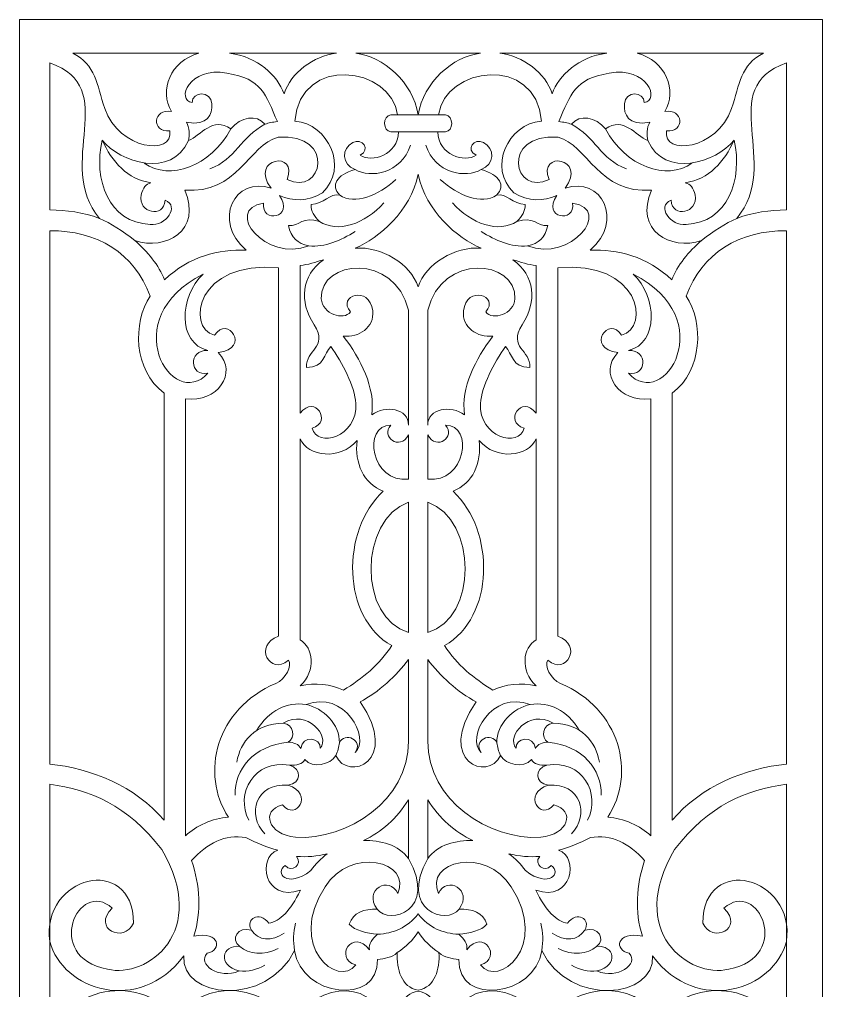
# Model space of a CAD drawing. Header units: centimetres. Extents: x -27.5 to -15.7, y -4.3 to 9.5.
# Drawn here: x -27.5 to -21.83, y 2.64 to 9.5 of the extents above; entities that cross this region are included whole.
import ezdxf

# ---------------------------------------------------------------- set-up
doc = ezdxf.new("R2010")
doc.units = ezdxf.units.CM
doc.header["$MEASUREMENT"] = 0
doc.layers.add('layer 1', color=7, linetype='Continuous')

msp = doc.modelspace()

# ---------------------------------------------------------------- linework, layer by layer
at = {"layer": 'layer 1', "color": 250, "lineweight": 9}
msp.add_open_spline([(-21.82896, 9.5), (-21.82896, 9.5), (-21.82896, -4.26058), (-21.82896, -4.26058), (-21.82896, -4.26058), (-21.82896, -4.26058), (-27.5, -4.26058), (-27.5, -4.26058), (-27.5, -4.26058), (-27.5, -4.26058), (-27.5, 9.5), (-27.5, 9.5), (-27.5, 9.5), (-27.5, 9.5), (-21.82896, 9.5), (-21.82896, 9.5)], degree=3, knots=[0, 0, 0, 0, 0.2, 0.2, 0.2, 0.2, 0.4, 0.4, 0.4, 0.4, 0.6, 0.6, 0.6, 0.6, 1, 1, 1, 1], dxfattribs=at)
at = {"layer": 'layer 1', "color": 7, "lineweight": 9}
for points, knots in [([(-26.89799, 8.8717), (-26.95489, 9.04242), (-26.96049, 9.18005), (-27.12259, 9.26065), (-27.12259, 9.26065), (-26.82742, 9.26065), (-26.52742, 9.26065), (-26.23227, 9.26065), (-26.23227, 9.26065), (-26.43418, 9.20987), (-26.51689, 8.99579), (-26.42581, 8.85062), (-26.42581, 8.85062), (-26.55851, 8.87377), (-26.57164, 8.7009), (-26.43791, 8.71271), (-26.43791, 8.71271), (-26.41089, 8.53705), (-26.79426, 8.57588), (-26.89799, 8.8717)], [0, 0, 0, 0, 0.1666667, 0.1666667, 0.1666667, 0.1666667, 0.3333333, 0.3333333, 0.3333333, 0.3333333, 0.5, 0.5, 0.5, 0.5, 0.6666667, 0.6666667, 0.6666667, 0.6666667, 1, 1, 1, 1]), ([(-26.0164, 9.26065), (-25.81858, 9.23944), (-25.67738, 9.1027), (-25.63167, 8.97567), (-25.63167, 8.97567), (-25.5816, 9.12436), (-25.42566, 9.24159), (-25.26191, 9.26065), (-25.26191, 9.26065), (-25.49729, 9.26065), (-25.781, 9.26065), (-26.0164, 9.26065)], [0, 0, 0, 0, 0.25, 0.25, 0.25, 0.25, 0.5, 0.5, 0.5, 0.5, 1, 1, 1, 1]), ([(-25.12498, 9.26065), (-24.93217, 9.24306), (-24.72043, 9.05259), (-24.68465, 8.82757), (-24.68465, 8.82757), (-24.64888, 9.05259), (-24.43714, 9.24306), (-24.24431, 9.26065), (-24.24431, 9.26065), (-24.53788, 9.26065), (-24.83142, 9.26065), (-25.12498, 9.26065)], [0, 0, 0, 0, 0.25, 0.25, 0.25, 0.25, 0.5, 0.5, 0.5, 0.5, 1, 1, 1, 1]), ([(-23.35292, 9.26065), (-23.55074, 9.23944), (-23.69192, 9.1027), (-23.73763, 8.97567), (-23.73763, 8.97567), (-23.7877, 9.12436), (-23.94366, 9.24159), (-24.10741, 9.26065), (-24.10741, 9.26065), (-23.87202, 9.26065), (-23.58831, 9.26065), (-23.35292, 9.26065)], [0, 0, 0, 0, 0.25, 0.25, 0.25, 0.25, 0.5, 0.5, 0.5, 0.5, 1, 1, 1, 1]), ([(-22.47133, 8.8717), (-22.41442, 9.04242), (-22.40883, 9.18005), (-22.24673, 9.26065), (-22.24673, 9.26065), (-22.5419, 9.26065), (-22.84188, 9.26065), (-23.13705, 9.26065), (-23.13705, 9.26065), (-22.93514, 9.20987), (-22.85243, 8.99579), (-22.9435, 8.85062), (-22.9435, 8.85062), (-22.8108, 8.87377), (-22.79767, 8.7009), (-22.93141, 8.71271), (-22.93141, 8.71271), (-22.95843, 8.53705), (-22.57506, 8.57588), (-22.47133, 8.8717)], [0, 0, 0, 0, 0.1666667, 0.1666667, 0.1666667, 0.1666667, 0.3333333, 0.3333333, 0.3333333, 0.3333333, 0.5, 0.5, 0.5, 0.5, 0.6666667, 0.6666667, 0.6666667, 0.6666667, 1, 1, 1, 1]), ([(-26.93385, 8.09458), (-27.05092, 8.1404), (-27.16798, 8.15219), (-27.28505, 8.15657), (-27.28505, 8.15657), (-27.28505, 8.50794), (-27.28505, 8.84154), (-27.28505, 9.1929), (-27.28505, 9.1929), (-26.77736, 9.01914), (-27.25807, 8.4814), (-26.93385, 8.09458)], [0, 0, 0, 0, 0.25, 0.25, 0.25, 0.25, 0.5, 0.5, 0.5, 0.5, 1, 1, 1, 1]), ([(-25.77548, 8.20365), (-26.06477, 8.15497), (-25.75896, 7.78375), (-25.45658, 7.9007), (-25.45658, 7.9007), (-25.53631, 7.91841), (-25.58148, 7.95827), (-25.60009, 8.0442), (-25.60009, 8.0442), (-25.52212, 8.04155), (-25.49733, 8.11329), (-25.38216, 8.07343), (-25.38216, 8.07343), (-25.42026, 8.11507), (-25.43974, 8.14342), (-25.44063, 8.19302), (-25.44063, 8.19302), (-25.34938, 8.19657), (-25.31129, 8.27452), (-25.23866, 8.25946), (-25.23866, 8.25946), (-25.30421, 8.32767), (-25.26258, 8.4012), (-25.12971, 8.44017), (-25.12971, 8.44017), (-25.22625, 8.47384), (-25.22625, 8.59077), (-25.14565, 8.63152), (-25.14565, 8.63152), (-25.08363, 8.66652), (-25.01365, 8.5797), (-25.09516, 8.54116), (-25.09516, 8.54116), (-25.01211, 8.48779), (-24.82741, 8.53961), (-24.82408, 8.70592), (-24.82408, 8.70592), (-24.8418, 8.70592), (-24.85951, 8.70592), (-24.87723, 8.70592), (-24.87723, 8.70592), (-24.93438, 8.71256), (-24.93793, 8.8171), (-24.87723, 8.82552), (-24.87723, 8.82552), (-24.86128, 8.82552), (-24.84534, 8.82552), (-24.8294, 8.82552), (-24.8294, 8.82552), (-24.8737, 9.16916), (-25.51647, 9.25298), (-25.5549, 8.78283), (-25.5549, 8.78283), (-25.31882, 8.76046), (-25.17267, 8.45457), (-25.36091, 8.27541), (-25.36091, 8.27541), (-25.46499, 8.21339), (-25.56686, 8.21515), (-25.66386, 8.2568), (-25.66386, 8.2568), (-25.5527, 8.09423), (-25.79808, 8.05879), (-25.77548, 8.20365)], [0, 0, 0, 0, 0.0588235, 0.0588235, 0.0588235, 0.0588235, 0.1176471, 0.1176471, 0.1176471, 0.1176471, 0.1764706, 0.1764706, 0.1764706, 0.1764706, 0.2352941, 0.2352941, 0.2352941, 0.2352941, 0.2941176, 0.2941176, 0.2941176, 0.2941176, 0.3529412, 0.3529412, 0.3529412, 0.3529412, 0.4117647, 0.4117647, 0.4117647, 0.4117647, 0.4705882, 0.4705882, 0.4705882, 0.4705882, 0.5294118, 0.5294118, 0.5294118, 0.5294118, 0.5882353, 0.5882353, 0.5882353, 0.5882353, 0.6470588, 0.6470588, 0.6470588, 0.6470588, 0.7058824, 0.7058824, 0.7058824, 0.7058824, 0.7647059, 0.7647059, 0.7647059, 0.7647059, 0.8235294, 0.8235294, 0.8235294, 0.8235294, 0.8823529, 0.8823529, 0.8823529, 0.8823529, 1, 1, 1, 1]), ([(-23.59383, 8.20365), (-23.30455, 8.15497), (-23.61035, 7.78375), (-23.91274, 7.9007), (-23.91274, 7.9007), (-23.83301, 7.91841), (-23.78784, 7.95827), (-23.76923, 8.0442), (-23.76923, 8.0442), (-23.84718, 8.04155), (-23.87199, 8.11329), (-23.98714, 8.07343), (-23.98714, 8.07343), (-23.94906, 8.11507), (-23.92957, 8.14342), (-23.92869, 8.19302), (-23.92869, 8.19302), (-24.01991, 8.19657), (-24.05801, 8.27452), (-24.13065, 8.25946), (-24.13065, 8.25946), (-24.0651, 8.32767), (-24.10674, 8.4012), (-24.23961, 8.44017), (-24.23961, 8.44017), (-24.14305, 8.47384), (-24.14305, 8.59077), (-24.22367, 8.63152), (-24.22367, 8.63152), (-24.28569, 8.66652), (-24.35567, 8.5797), (-24.27416, 8.54116), (-24.27416, 8.54116), (-24.35721, 8.48779), (-24.54191, 8.53961), (-24.54522, 8.70592), (-24.54522, 8.70592), (-24.52752, 8.70592), (-24.5098, 8.70592), (-24.49209, 8.70592), (-24.49209, 8.70592), (-24.43494, 8.71256), (-24.43139, 8.8171), (-24.49209, 8.82552), (-24.49209, 8.82552), (-24.50803, 8.82552), (-24.52398, 8.82552), (-24.53992, 8.82552), (-24.53992, 8.82552), (-24.49562, 9.16916), (-23.85285, 9.25298), (-23.8144, 8.78283), (-23.8144, 8.78283), (-24.05048, 8.76046), (-24.19665, 8.45457), (-24.0084, 8.27541), (-24.0084, 8.27541), (-23.90431, 8.21339), (-23.80244, 8.21515), (-23.70546, 8.2568), (-23.70546, 8.2568), (-23.81661, 8.09423), (-23.57123, 8.05879), (-23.59383, 8.20365)], [0, 0, 0, 0, 0.0588235, 0.0588235, 0.0588235, 0.0588235, 0.1176471, 0.1176471, 0.1176471, 0.1176471, 0.1764706, 0.1764706, 0.1764706, 0.1764706, 0.2352941, 0.2352941, 0.2352941, 0.2352941, 0.2941176, 0.2941176, 0.2941176, 0.2941176, 0.3529412, 0.3529412, 0.3529412, 0.3529412, 0.4117647, 0.4117647, 0.4117647, 0.4117647, 0.4705882, 0.4705882, 0.4705882, 0.4705882, 0.5294118, 0.5294118, 0.5294118, 0.5294118, 0.5882353, 0.5882353, 0.5882353, 0.5882353, 0.6470588, 0.6470588, 0.6470588, 0.6470588, 0.7058824, 0.7058824, 0.7058824, 0.7058824, 0.7647059, 0.7647059, 0.7647059, 0.7647059, 0.8235294, 0.8235294, 0.8235294, 0.8235294, 0.8823529, 0.8823529, 0.8823529, 0.8823529, 1, 1, 1, 1]), ([(-22.43546, 8.09458), (-22.3184, 8.1404), (-22.20132, 8.15219), (-22.08426, 8.15657), (-22.08426, 8.15657), (-22.08426, 8.50794), (-22.08426, 8.84154), (-22.08426, 9.1929), (-22.08426, 9.1929), (-22.59195, 9.01914), (-22.11125, 8.4814), (-22.43546, 8.09458)], [0, 0, 0, 0, 0.25, 0.25, 0.25, 0.25, 0.5, 0.5, 0.5, 0.5, 1, 1, 1, 1]), ([(-26.14226, 8.90399), (-26.14604, 8.9999), (-26.28174, 8.99199), (-26.28061, 8.91362), (-26.28061, 8.91362), (-26.39493, 8.92482), (-26.30452, 9.17129), (-26.03446, 9.12052), (-26.03446, 9.12052), (-25.78614, 9.07999), (-25.76185, 8.97131), (-25.67822, 8.77821), (-25.67822, 8.77821), (-25.71325, 8.7753), (-25.73814, 8.7718), (-25.76695, 8.75953), (-25.76695, 8.75953), (-25.8229, 8.83145), (-25.9389, 8.8142), (-26.00743, 8.72683), (-26.00743, 8.72683), (-26.13508, 8.8179), (-26.22069, 8.68014), (-26.30629, 8.64512), (-26.30629, 8.64512), (-26.29775, 8.68248), (-26.29775, 8.73619), (-26.32031, 8.77354), (-26.32031, 8.77354), (-26.16694, 8.74581), (-26.13439, 8.83037), (-26.14226, 8.90399)], [0, 0, 0, 0, 0.1111111, 0.1111111, 0.1111111, 0.1111111, 0.2222222, 0.2222222, 0.2222222, 0.2222222, 0.3333333, 0.3333333, 0.3333333, 0.3333333, 0.4444444, 0.4444444, 0.4444444, 0.4444444, 0.5555556, 0.5555556, 0.5555556, 0.5555556, 0.6666667, 0.6666667, 0.6666667, 0.6666667, 0.7777778, 0.7777778, 0.7777778, 0.7777778, 1, 1, 1, 1]), ([(-23.22704, 8.90399), (-23.22326, 8.9999), (-23.08758, 8.99199), (-23.0887, 8.91362), (-23.0887, 8.91362), (-22.97438, 8.92482), (-23.0648, 9.17129), (-23.33485, 9.12052), (-23.33485, 9.12052), (-23.58318, 9.07999), (-23.60747, 8.97131), (-23.6911, 8.77821), (-23.6911, 8.77821), (-23.65607, 8.7753), (-23.63118, 8.7718), (-23.60237, 8.75953), (-23.60237, 8.75953), (-23.54641, 8.83145), (-23.43042, 8.8142), (-23.36187, 8.72683), (-23.36187, 8.72683), (-23.23424, 8.8179), (-23.14863, 8.68014), (-23.06301, 8.64512), (-23.06301, 8.64512), (-23.07157, 8.68248), (-23.07157, 8.73619), (-23.049, 8.77354), (-23.049, 8.77354), (-23.20238, 8.74581), (-23.23492, 8.83037), (-23.22704, 8.90399)], [0, 0, 0, 0, 0.1111111, 0.1111111, 0.1111111, 0.1111111, 0.2222222, 0.2222222, 0.2222222, 0.2222222, 0.3333333, 0.3333333, 0.3333333, 0.3333333, 0.4444444, 0.4444444, 0.4444444, 0.4444444, 0.5555556, 0.5555556, 0.5555556, 0.5555556, 0.6666667, 0.6666667, 0.6666667, 0.6666667, 0.7777778, 0.7777778, 0.7777778, 0.7777778, 1, 1, 1, 1]), ([(-24.8294, 8.82552), (-24.8294, 8.82552), (-24.53992, 8.82552), (-24.53992, 8.82552), (-24.53992, 8.82552), (-24.53992, 8.82552), (-24.8294, 8.82552), (-24.8294, 8.82552)], [0, 0, 0, 0, 0.3333333, 0.3333333, 0.3333333, 0.3333333, 1, 1, 1, 1]), ([(-26.91617, 8.64792), (-26.97832, 8.371), (-26.87336, 8.06575), (-26.57622, 8.05234), (-26.57622, 8.05234), (-26.46642, 8.03829), (-26.3654, 8.18235), (-26.47082, 8.22365), (-26.47082, 8.22365), (-26.48012, 8.09382), (-26.66429, 8.1321), (-26.64038, 8.26053), (-26.64038, 8.26053), (-26.62763, 8.31324), (-26.60697, 8.33632), (-26.57095, 8.3475), (-26.57095, 8.3475), (-26.73632, 8.36771), (-26.84744, 8.49771), (-26.91617, 8.64792)], [0, 0, 0, 0, 0.1666667, 0.1666667, 0.1666667, 0.1666667, 0.3333333, 0.3333333, 0.3333333, 0.3333333, 0.5, 0.5, 0.5, 0.5, 0.6666667, 0.6666667, 0.6666667, 0.6666667, 1, 1, 1, 1]), ([(-25.89865, 7.87188), (-26.09352, 7.87468), (-26.29947, 7.83086), (-26.47512, 7.66135), (-26.47512, 7.66135), (-26.5148, 7.76558), (-26.59584, 7.86039), (-26.68565, 7.93955), (-26.68565, 7.93955), (-26.46759, 7.86437), (-26.20861, 8.00974), (-26.33224, 8.29546), (-26.33224, 8.29546), (-25.96465, 8.26205), (-25.87777, 8.6146), (-25.67308, 8.66891), (-25.67308, 8.66891), (-25.25918, 8.69657), (-25.35956, 8.24446), (-25.61042, 8.37065), (-25.61042, 8.37065), (-25.52276, 8.57414), (-25.88411, 8.5279), (-25.72321, 8.30799), (-25.72321, 8.30799), (-25.97847, 8.39864), (-26.14224, 8.07615), (-25.89865, 7.87188)], [0, 0, 0, 0, 0.125, 0.125, 0.125, 0.125, 0.25, 0.25, 0.25, 0.25, 0.375, 0.375, 0.375, 0.375, 0.5, 0.5, 0.5, 0.5, 0.625, 0.625, 0.625, 0.625, 0.75, 0.75, 0.75, 0.75, 1, 1, 1, 1]), ([(-24.82408, 8.70592), (-24.82408, 8.70592), (-24.54522, 8.70592), (-24.54522, 8.70592), (-24.54522, 8.70592), (-24.54522, 8.70592), (-24.82408, 8.70592), (-24.82408, 8.70592)], [0, 0, 0, 0, 0.3333333, 0.3333333, 0.3333333, 0.3333333, 1, 1, 1, 1]), ([(-23.47067, 7.87188), (-23.27579, 7.87468), (-23.06985, 7.83086), (-22.8942, 7.66135), (-22.8942, 7.66135), (-22.85451, 7.76558), (-22.77347, 7.86039), (-22.68367, 7.93955), (-22.68367, 7.93955), (-22.90171, 7.86437), (-23.16071, 8.00974), (-23.03706, 8.29546), (-23.03706, 8.29546), (-23.40467, 8.26205), (-23.49155, 8.6146), (-23.69624, 8.66891), (-23.69624, 8.66891), (-24.11014, 8.69657), (-24.00976, 8.24446), (-23.75889, 8.37065), (-23.75889, 8.37065), (-23.84654, 8.57414), (-23.4852, 8.5279), (-23.64611, 8.30799), (-23.64611, 8.30799), (-23.39083, 8.39864), (-23.22708, 8.07615), (-23.47067, 7.87188)], [0, 0, 0, 0, 0.125, 0.125, 0.125, 0.125, 0.25, 0.25, 0.25, 0.25, 0.375, 0.375, 0.375, 0.375, 0.5, 0.5, 0.5, 0.5, 0.625, 0.625, 0.625, 0.625, 0.75, 0.75, 0.75, 0.75, 1, 1, 1, 1]), ([(-22.45314, 8.64792), (-22.39098, 8.371), (-22.49596, 8.06575), (-22.79308, 8.05234), (-22.79308, 8.05234), (-22.9029, 8.03829), (-23.00392, 8.18235), (-22.8985, 8.22365), (-22.8985, 8.22365), (-22.8892, 8.09382), (-22.70503, 8.1321), (-22.72894, 8.26053), (-22.72894, 8.26053), (-22.74169, 8.31324), (-22.76235, 8.33632), (-22.79835, 8.3475), (-22.79835, 8.3475), (-22.63299, 8.36771), (-22.52187, 8.49771), (-22.45314, 8.64792)], [0, 0, 0, 0, 0.1666667, 0.1666667, 0.1666667, 0.1666667, 0.3333333, 0.3333333, 0.3333333, 0.3333333, 0.5, 0.5, 0.5, 0.5, 0.6666667, 0.6666667, 0.6666667, 0.6666667, 1, 1, 1, 1]), ([(-24.68465, 8.40681), (-24.74002, 8.14421), (-24.9587, 7.95786), (-25.12932, 7.88451), (-25.12932, 7.88451), (-24.9446, 7.9004), (-24.73876, 7.77487), (-24.68465, 7.61277), (-24.68465, 7.61277), (-24.63055, 7.77487), (-24.42472, 7.9004), (-24.24, 7.88451), (-24.24, 7.88451), (-24.41061, 7.95786), (-24.62929, 8.14421), (-24.68465, 8.40681)], [0, 0, 0, 0, 0.2, 0.2, 0.2, 0.2, 0.4, 0.4, 0.4, 0.4, 0.6, 0.6, 0.6, 0.6, 1, 1, 1, 1]), ([(-27.28505, 8.00775), (-26.95383, 8.01216), (-26.6867, 7.84909), (-26.57754, 7.5468), (-26.57754, 7.5468), (-26.70069, 7.36013), (-26.69589, 7.02386), (-26.47845, 6.86259), (-26.47845, 6.86259), (-26.47845, 5.86747), (-26.47845, 4.84128), (-26.47845, 3.84614), (-26.47845, 3.84614), (-26.67993, 4.08696), (-26.99795, 4.2144), (-27.28505, 4.24258), (-27.28505, 4.24258), (-27.28505, 5.49293), (-27.28505, 6.75739), (-27.28505, 8.00775)], [0, 0, 0, 0, 0.1666667, 0.1666667, 0.1666667, 0.1666667, 0.3333333, 0.3333333, 0.3333333, 0.3333333, 0.5, 0.5, 0.5, 0.5, 0.6666667, 0.6666667, 0.6666667, 0.6666667, 1, 1, 1, 1]), ([(-22.08426, 8.00775), (-22.41548, 8.01216), (-22.68261, 7.84909), (-22.79178, 7.5468), (-22.79178, 7.5468), (-22.66863, 7.36013), (-22.67343, 7.02386), (-22.89087, 6.86259), (-22.89087, 6.86259), (-22.89087, 5.86747), (-22.89087, 4.84128), (-22.89087, 3.84614), (-22.89087, 3.84614), (-22.68939, 4.08696), (-22.37137, 4.2144), (-22.08426, 4.24258), (-22.08426, 4.24258), (-22.08426, 5.49293), (-22.08426, 6.75739), (-22.08426, 8.00775)], [0, 0, 0, 0, 0.1666667, 0.1666667, 0.1666667, 0.1666667, 0.3333333, 0.3333333, 0.3333333, 0.3333333, 0.5, 0.5, 0.5, 0.5, 0.6666667, 0.6666667, 0.6666667, 0.6666667, 1, 1, 1, 1]), ([(-25.01214, 6.70811), (-24.91668, 6.77962), (-24.75206, 6.75373), (-24.75206, 6.6364), (-24.75206, 6.6364), (-24.75206, 6.90649), (-24.75206, 7.17658), (-24.75206, 7.44666), (-24.75206, 7.44666), (-24.85185, 7.85588), (-25.37843, 7.80468), (-25.36828, 7.52793), (-25.36828, 7.52793), (-25.36063, 7.41837), (-25.21004, 7.37296), (-25.16273, 7.43471), (-25.16273, 7.43471), (-25.26075, 7.54986), (-25.0281, 7.62873), (-25.00498, 7.44188), (-25.00498, 7.44188), (-24.99261, 7.32555), (-25.10336, 7.25066), (-25.21292, 7.26501), (-25.21292, 7.26501), (-25.09022, 7.10009), (-24.98586, 6.9041), (-25.01214, 6.70811)], [0, 0, 0, 0, 0.125, 0.125, 0.125, 0.125, 0.25, 0.25, 0.25, 0.25, 0.375, 0.375, 0.375, 0.375, 0.5, 0.5, 0.5, 0.5, 0.625, 0.625, 0.625, 0.625, 0.75, 0.75, 0.75, 0.75, 1, 1, 1, 1]), ([(-24.35718, 6.70811), (-24.45262, 6.77962), (-24.61726, 6.75373), (-24.61726, 6.6364), (-24.61726, 6.6364), (-24.61726, 6.90649), (-24.61726, 7.17658), (-24.61726, 7.44666), (-24.61726, 7.44666), (-24.51747, 7.85588), (-23.99089, 7.80468), (-24.00104, 7.52793), (-24.00104, 7.52793), (-24.00869, 7.41837), (-24.15928, 7.37296), (-24.20659, 7.43471), (-24.20659, 7.43471), (-24.10857, 7.54986), (-24.34121, 7.62873), (-24.36433, 7.44188), (-24.36433, 7.44188), (-24.3767, 7.32555), (-24.26596, 7.25066), (-24.1564, 7.26501), (-24.1564, 7.26501), (-24.2791, 7.10009), (-24.38346, 6.9041), (-24.35718, 6.70811)], [0, 0, 0, 0, 0.125, 0.125, 0.125, 0.125, 0.25, 0.25, 0.25, 0.25, 0.375, 0.375, 0.375, 0.375, 0.5, 0.5, 0.5, 0.5, 0.625, 0.625, 0.625, 0.625, 0.75, 0.75, 0.75, 0.75, 1, 1, 1, 1]), ([(-25.67019, 5.14553), (-25.67019, 6.00246), (-25.67019, 6.88858), (-25.67019, 7.74552), (-25.67019, 7.74552), (-26.24817, 7.8015), (-26.3283, 7.32754), (-26.12141, 7.27017), (-26.12141, 7.27017), (-26.03492, 7.41619), (-25.85908, 7.17838), (-26.09568, 7.14856), (-26.09568, 7.14856), (-25.95416, 7.00358), (-26.10324, 6.79214), (-26.32689, 6.82075), (-26.32689, 6.82075), (-26.32689, 5.79762), (-26.32689, 4.76032), (-26.32689, 3.73719), (-26.32689, 3.73719), (-26.25405, 3.80753), (-26.13489, 3.86205), (-26.02329, 3.86814), (-26.02329, 3.86814), (-26.22733, 4.17371), (-26.11171, 4.63475), (-25.69003, 4.81191), (-25.69003, 4.81191), (-25.61784, 4.8445), (-25.57305, 4.93803), (-25.601, 4.97629), (-25.601, 4.97629), (-25.7318, 4.86359), (-25.85027, 5.08438), (-25.67019, 5.14553)], [0, 0, 0, 0, 0.1, 0.1, 0.1, 0.1, 0.2, 0.2, 0.2, 0.2, 0.3, 0.3, 0.3, 0.3, 0.4, 0.4, 0.4, 0.4, 0.5, 0.5, 0.5, 0.5, 0.6, 0.6, 0.6, 0.6, 0.7, 0.7, 0.7, 0.7, 0.8, 0.8, 0.8, 0.8, 1, 1, 1, 1]), ([(-25.51767, 6.71935), (-25.41259, 6.85754), (-25.28822, 6.65526), (-25.43215, 6.61535), (-25.43215, 6.61535), (-25.40016, 6.47015), (-25.11167, 6.55163), (-25.12462, 6.78782), (-25.12462, 6.78782), (-25.13143, 6.91174), (-25.22083, 7.07557), (-25.30184, 7.1915), (-25.30184, 7.1915), (-25.34957, 7.14183), (-25.34477, 7.04173), (-25.47232, 7.04249), (-25.47232, 7.04249), (-25.48195, 7.17125), (-25.31705, 7.17603), (-25.41799, 7.34472), (-25.41799, 7.34472), (-25.52912, 7.50931), (-25.50804, 7.69125), (-25.35372, 7.80334), (-25.35372, 7.80334), (-25.40838, 7.7869), (-25.46301, 7.76761), (-25.51767, 7.76261), (-25.51767, 7.76261), (-25.51767, 7.41201), (-25.51767, 7.06996), (-25.51767, 6.71935)], [0, 0, 0, 0, 0.1111111, 0.1111111, 0.1111111, 0.1111111, 0.2222222, 0.2222222, 0.2222222, 0.2222222, 0.3333333, 0.3333333, 0.3333333, 0.3333333, 0.4444444, 0.4444444, 0.4444444, 0.4444444, 0.5555556, 0.5555556, 0.5555556, 0.5555556, 0.6666667, 0.6666667, 0.6666667, 0.6666667, 0.7777778, 0.7777778, 0.7777778, 0.7777778, 1, 1, 1, 1]), ([(-23.85165, 6.71935), (-23.95672, 6.85754), (-24.0811, 6.65526), (-23.93717, 6.61535), (-23.93717, 6.61535), (-23.96916, 6.47015), (-24.25765, 6.55163), (-24.24468, 6.78782), (-24.24468, 6.78782), (-24.23789, 6.91174), (-24.14847, 7.07557), (-24.06746, 7.1915), (-24.06746, 7.1915), (-24.01975, 7.14183), (-24.02455, 7.04173), (-23.89698, 7.04249), (-23.89698, 7.04249), (-23.88736, 7.17125), (-24.05227, 7.17603), (-23.95132, 7.34472), (-23.95132, 7.34472), (-23.8402, 7.50931), (-23.86128, 7.69125), (-24.0156, 7.80334), (-24.0156, 7.80334), (-23.96094, 7.7869), (-23.9063, 7.76761), (-23.85165, 7.76261), (-23.85165, 7.76261), (-23.85165, 7.41201), (-23.85165, 7.06996), (-23.85165, 6.71935)], [0, 0, 0, 0, 0.1111111, 0.1111111, 0.1111111, 0.1111111, 0.2222222, 0.2222222, 0.2222222, 0.2222222, 0.3333333, 0.3333333, 0.3333333, 0.3333333, 0.4444444, 0.4444444, 0.4444444, 0.4444444, 0.5555556, 0.5555556, 0.5555556, 0.5555556, 0.6666667, 0.6666667, 0.6666667, 0.6666667, 0.7777778, 0.7777778, 0.7777778, 0.7777778, 1, 1, 1, 1]), ([(-23.69913, 5.14553), (-23.69913, 6.00246), (-23.69913, 6.88858), (-23.69913, 7.74552), (-23.69913, 7.74552), (-23.12114, 7.8015), (-23.04101, 7.32754), (-23.2479, 7.27017), (-23.2479, 7.27017), (-23.3344, 7.41619), (-23.51022, 7.17838), (-23.27364, 7.14856), (-23.27364, 7.14856), (-23.41516, 7.00358), (-23.26608, 6.79214), (-23.04241, 6.82075), (-23.04241, 6.82075), (-23.04241, 5.79762), (-23.04241, 4.76032), (-23.04241, 3.73719), (-23.04241, 3.73719), (-23.11527, 3.80753), (-23.23442, 3.86205), (-23.34601, 3.86814), (-23.34601, 3.86814), (-23.14197, 4.17371), (-23.25759, 4.63475), (-23.67929, 4.81191), (-23.67929, 4.81191), (-23.75148, 4.8445), (-23.79627, 4.93803), (-23.76829, 4.97629), (-23.76829, 4.97629), (-23.63752, 4.86359), (-23.51905, 5.08438), (-23.69913, 5.14553)], [0, 0, 0, 0, 0.1, 0.1, 0.1, 0.1, 0.2, 0.2, 0.2, 0.2, 0.3, 0.3, 0.3, 0.3, 0.4, 0.4, 0.4, 0.4, 0.5, 0.5, 0.5, 0.5, 0.6, 0.6, 0.6, 0.6, 0.7, 0.7, 0.7, 0.7, 0.8, 0.8, 0.8, 0.8, 1, 1, 1, 1]), ([(-26.16906, 7.16302), (-26.31426, 7.16896), (-26.29805, 6.9765), (-26.16906, 7.00255), (-26.16906, 7.00255), (-26.42078, 6.72602), (-26.82757, 7.38949), (-26.20272, 7.70138), (-26.20272, 7.70138), (-26.37268, 7.54457), (-26.38476, 7.2137), (-26.16906, 7.16302)], [0, 0, 0, 0, 0.25, 0.25, 0.25, 0.25, 0.5, 0.5, 0.5, 0.5, 1, 1, 1, 1]), ([(-23.20024, 7.16302), (-23.05506, 7.16896), (-23.07127, 6.9765), (-23.20024, 7.00255), (-23.20024, 7.00255), (-22.94854, 6.72602), (-22.54175, 7.38949), (-23.1666, 7.70138), (-23.1666, 7.70138), (-22.99664, 7.54457), (-22.98456, 7.2137), (-23.20024, 7.16302)], [0, 0, 0, 0, 0.25, 0.25, 0.25, 0.25, 0.5, 0.5, 0.5, 0.5, 1, 1, 1, 1]), ([(-24.75206, 6.25541), (-24.75206, 6.35615), (-24.75206, 6.46582), (-24.75206, 6.56657), (-24.75206, 6.56657), (-24.81595, 6.45151), (-24.95114, 6.55398), (-24.87835, 6.63506), (-24.87835, 6.63506), (-25.07961, 6.63921), (-25.01996, 6.22028), (-24.75206, 6.25541)], [0, 0, 0, 0, 0.25, 0.25, 0.25, 0.25, 0.5, 0.5, 0.5, 0.5, 1, 1, 1, 1]), ([(-24.61726, 6.25541), (-24.61726, 6.35615), (-24.61726, 6.46582), (-24.61726, 6.56657), (-24.61726, 6.56657), (-24.55335, 6.45151), (-24.41818, 6.55398), (-24.49096, 6.63506), (-24.49096, 6.63506), (-24.2897, 6.63921), (-24.34935, 6.22028), (-24.61726, 6.25541)], [0, 0, 0, 0, 0.25, 0.25, 0.25, 0.25, 0.5, 0.5, 0.5, 0.5, 1, 1, 1, 1]), ([(-24.87032, 5.07919), (-24.95979, 4.94382), (-25.07754, 4.84784), (-25.2121, 4.76476), (-25.2121, 4.76476), (-25.29918, 4.81023), (-25.4112, 4.81801), (-25.51767, 4.79459), (-25.51767, 4.79459), (-25.40155, 4.90512), (-25.42454, 5.06457), (-25.51767, 5.11909), (-25.51767, 5.11909), (-25.51767, 5.59276), (-25.51767, 6.06643), (-25.51767, 6.5401), (-25.51767, 6.5401), (-25.46594, 6.41168), (-25.23263, 6.38506), (-25.11585, 6.52782), (-25.11585, 6.52782), (-25.13447, 6.36514), (-25.06911, 6.22635), (-24.9317, 6.16873), (-24.9317, 6.16873), (-25.23097, 5.88919), (-25.22585, 5.27895), (-24.87032, 5.07919)], [0, 0, 0, 0, 0.125, 0.125, 0.125, 0.125, 0.25, 0.25, 0.25, 0.25, 0.375, 0.375, 0.375, 0.375, 0.5, 0.5, 0.5, 0.5, 0.625, 0.625, 0.625, 0.625, 0.75, 0.75, 0.75, 0.75, 1, 1, 1, 1]), ([(-24.49898, 5.07919), (-24.40951, 4.94382), (-24.29178, 4.84784), (-24.15722, 4.76476), (-24.15722, 4.76476), (-24.07014, 4.81023), (-23.95811, 4.81801), (-23.85165, 4.79459), (-23.85165, 4.79459), (-23.96777, 4.90512), (-23.94478, 5.06457), (-23.85165, 5.11909), (-23.85165, 5.11909), (-23.85165, 5.59276), (-23.85165, 6.06643), (-23.85165, 6.5401), (-23.85165, 6.5401), (-23.90336, 6.41168), (-24.13668, 6.38506), (-24.25345, 6.52782), (-24.25345, 6.52782), (-24.23483, 6.36514), (-24.30019, 6.22635), (-24.4376, 6.16873), (-24.4376, 6.16873), (-24.13835, 5.88919), (-24.14347, 5.27895), (-24.49898, 5.07919)], [0, 0, 0, 0, 0.125, 0.125, 0.125, 0.125, 0.25, 0.25, 0.25, 0.25, 0.375, 0.375, 0.375, 0.375, 0.5, 0.5, 0.5, 0.5, 0.625, 0.625, 0.625, 0.625, 0.75, 0.75, 0.75, 0.75, 1, 1, 1, 1]), ([(-24.75206, 5.17256), (-25.10637, 5.26967), (-25.10451, 5.96664), (-24.75206, 6.09192), (-24.75206, 6.09192), (-24.75206, 5.78547), (-24.75206, 5.47901), (-24.75206, 5.17256)], [0, 0, 0, 0, 0.3333333, 0.3333333, 0.3333333, 0.3333333, 1, 1, 1, 1]), ([(-24.61726, 5.17256), (-24.26294, 5.26967), (-24.26481, 5.96664), (-24.61726, 6.09192), (-24.61726, 6.09192), (-24.61726, 5.78547), (-24.61726, 5.47901), (-24.61726, 5.17256)], [0, 0, 0, 0, 0.3333333, 0.3333333, 0.3333333, 0.3333333, 1, 1, 1, 1]), ([(-25.64267, 3.9565), (-25.79874, 3.91265), (-25.74562, 3.74709), (-25.54991, 3.72615), (-25.54991, 3.72615), (-25.18459, 3.70513), (-24.75206, 3.98486), (-24.75206, 4.40544), (-24.75206, 4.40544), (-24.75206, 4.59746), (-24.75206, 4.78948), (-24.75206, 4.9815), (-24.75206, 4.9815), (-24.83596, 4.86862), (-24.96583, 4.74953), (-25.0944, 4.68215), (-25.0944, 4.68215), (-24.80403, 4.26229), (-25.18256, 4.11317), (-25.26533, 4.30415), (-25.26533, 4.30415), (-25.30726, 4.23615), (-25.42618, 4.21189), (-25.48557, 4.27456), (-25.48557, 4.27456), (-25.49972, 4.23941), (-25.54468, 4.23506), (-25.59403, 4.23513), (-25.59403, 4.23513), (-25.50511, 4.21101), (-25.50717, 4.10801), (-25.6039, 4.09378), (-25.6039, 4.09378), (-25.41631, 4.03597), (-25.54757, 3.83572), (-25.64267, 3.9565)], [0, 0, 0, 0, 0.1, 0.1, 0.1, 0.1, 0.2, 0.2, 0.2, 0.2, 0.3, 0.3, 0.3, 0.3, 0.4, 0.4, 0.4, 0.4, 0.5, 0.5, 0.5, 0.5, 0.6, 0.6, 0.6, 0.6, 0.7, 0.7, 0.7, 0.7, 0.8, 0.8, 0.8, 0.8, 1, 1, 1, 1]), ([(-23.72665, 3.9565), (-23.57058, 3.91265), (-23.6237, 3.74709), (-23.81939, 3.72615), (-23.81939, 3.72615), (-24.18472, 3.70513), (-24.61726, 3.98486), (-24.61726, 4.40544), (-24.61726, 4.40544), (-24.61726, 4.59746), (-24.61726, 4.78948), (-24.61726, 4.9815), (-24.61726, 4.9815), (-24.53336, 4.86862), (-24.40347, 4.74953), (-24.2749, 4.68215), (-24.2749, 4.68215), (-24.56528, 4.26229), (-24.18676, 4.11317), (-24.10398, 4.30415), (-24.10398, 4.30415), (-24.06206, 4.23615), (-23.94314, 4.21189), (-23.88375, 4.27456), (-23.88375, 4.27456), (-23.8696, 4.23941), (-23.82464, 4.23506), (-23.77529, 4.23513), (-23.77529, 4.23513), (-23.86421, 4.21101), (-23.86214, 4.10801), (-23.76542, 4.09378), (-23.76542, 4.09378), (-23.95301, 4.03597), (-23.82175, 3.83572), (-23.72665, 3.9565)], [0, 0, 0, 0, 0.1, 0.1, 0.1, 0.1, 0.2, 0.2, 0.2, 0.2, 0.3, 0.3, 0.3, 0.3, 0.4, 0.4, 0.4, 0.4, 0.5, 0.5, 0.5, 0.5, 0.6, 0.6, 0.6, 0.6, 0.7, 0.7, 0.7, 0.7, 0.8, 0.8, 0.8, 0.8, 1, 1, 1, 1]), ([(-25.24099, 4.39308), (-25.23387, 4.5231), (-25.35954, 4.64086), (-25.47573, 4.66339), (-25.47573, 4.66339), (-25.20618, 4.76925), (-25.01786, 4.4282), (-25.12954, 4.32432), (-25.12954, 4.32432), (-25.06672, 4.41088), (-25.20502, 4.47569), (-25.24099, 4.39308)], [0, 0, 0, 0, 0.25, 0.25, 0.25, 0.25, 0.5, 0.5, 0.5, 0.5, 1, 1, 1, 1]), ([(-24.12832, 4.39308), (-24.13544, 4.5231), (-24.00977, 4.64086), (-23.89358, 4.66339), (-23.89358, 4.66339), (-24.16314, 4.76925), (-24.35146, 4.4282), (-24.23976, 4.32432), (-24.23976, 4.32432), (-24.3026, 4.41088), (-24.1643, 4.47569), (-24.12832, 4.39308)], [0, 0, 0, 0, 0.25, 0.25, 0.25, 0.25, 0.5, 0.5, 0.5, 0.5, 1, 1, 1, 1]), ([(-25.51366, 4.35278), (-25.50186, 4.45188), (-25.36828, 4.42805), (-25.37614, 4.35515), (-25.37614, 4.35515), (-25.30231, 4.44103), (-25.46795, 4.63244), (-25.63696, 4.53298), (-25.63696, 4.53298), (-25.56266, 4.5227), (-25.54923, 4.43023), (-25.60139, 4.39782), (-25.60139, 4.39782), (-25.56661, 4.39782), (-25.52472, 4.38359), (-25.51366, 4.35278)], [0, 0, 0, 0, 0.2, 0.2, 0.2, 0.2, 0.4, 0.4, 0.4, 0.4, 0.6, 0.6, 0.6, 0.6, 1, 1, 1, 1]), ([(-23.85566, 4.35278), (-23.86745, 4.45188), (-24.00104, 4.42805), (-23.99318, 4.35515), (-23.99318, 4.35515), (-24.06699, 4.44103), (-23.90135, 4.63244), (-23.73236, 4.53298), (-23.73236, 4.53298), (-23.80666, 4.5227), (-23.82009, 4.43023), (-23.76793, 4.39782), (-23.76793, 4.39782), (-23.80269, 4.39782), (-23.84458, 4.38359), (-23.85566, 4.35278)], [0, 0, 0, 0, 0.2, 0.2, 0.2, 0.2, 0.4, 0.4, 0.4, 0.4, 0.6, 0.6, 0.6, 0.6, 1, 1, 1, 1]), ([(-22.08426, 4.10036), (-22.36489, 4.06344), (-22.63453, 3.95336), (-22.87386, 3.64105), (-22.87386, 3.64105), (-23.21704, 3.06003), (-22.7715, 2.72717), (-22.49196, 2.79469), (-22.49196, 2.79469), (-22.03265, 2.88132), (-22.28573, 3.44059), (-22.52517, 3.22618), (-22.52517, 3.22618), (-22.37677, 3.0825), (-22.60935, 2.97184), (-22.67518, 3.12099), (-22.67518, 3.12099), (-22.66909, 3.61696), (-22.0197, 3.45141), (-22.08426, 2.9908), (-22.08426, 2.9908), (-22.17265, 2.64722), (-22.71299, 2.46847), (-23.03082, 2.8892), (-23.03082, 2.8892), (-23.00418, 2.59324), (-23.61358, 2.51954), (-23.81245, 2.92794), (-23.81245, 2.92794), (-23.85629, 2.59858), (-24.40879, 2.53325), (-24.39723, 2.86385), (-24.39723, 2.86385), (-24.44897, 2.87108), (-24.49572, 2.87579), (-24.53741, 2.91192), (-24.53741, 2.91192), (-24.53181, 2.79539), (-24.56455, 2.66819), (-24.68465, 2.64718), (-24.68465, 2.64718), (-24.80477, 2.66819), (-24.83751, 2.79539), (-24.83189, 2.91192), (-24.83189, 2.91192), (-24.8736, 2.87579), (-24.92033, 2.87108), (-24.97209, 2.86385), (-24.97209, 2.86385), (-24.96053, 2.53325), (-25.51302, 2.59858), (-25.55687, 2.92794), (-25.55687, 2.92794), (-25.75574, 2.51954), (-26.36514, 2.59324), (-26.3385, 2.8892), (-26.3385, 2.8892), (-26.65632, 2.46847), (-27.19665, 2.64722), (-27.28505, 2.9908), (-27.28505, 2.9908), (-27.34961, 3.45141), (-26.70022, 3.61696), (-26.69411, 3.12099), (-26.69411, 3.12099), (-26.75996, 2.97184), (-26.99255, 3.0825), (-26.84415, 3.22618), (-26.84415, 3.22618), (-27.08358, 3.44059), (-27.33667, 2.88132), (-26.87736, 2.79469), (-26.87736, 2.79469), (-26.59782, 2.72717), (-26.15226, 3.06003), (-26.49546, 3.64105), (-26.49546, 3.64105), (-26.73477, 3.95336), (-27.00442, 4.06344), (-27.28505, 4.10036), (-27.28505, 4.10036), (-27.28505, 4.10036), (-27.28505, 1.18786), (-27.28505, 1.18786), (-27.28505, 1.18786), (-27.00442, 1.22477), (-26.73477, 1.33485), (-26.49546, 1.64717), (-26.49546, 1.64717), (-26.15226, 2.22819), (-26.59782, 2.56105), (-26.87736, 2.49353), (-26.87736, 2.49353), (-27.33667, 2.4069), (-27.08358, 1.84764), (-26.84415, 2.06205), (-26.84415, 2.06205), (-26.99255, 2.20572), (-26.75996, 2.31638), (-26.69411, 2.16723), (-26.69411, 2.16723), (-26.70022, 1.67126), (-27.34961, 1.83681), (-27.28505, 2.29742), (-27.28505, 2.29742), (-27.19665, 2.64099), (-26.65632, 2.81975), (-26.3385, 2.39903), (-26.3385, 2.39903), (-26.36514, 2.69499), (-25.75574, 2.76868), (-25.55687, 2.36028), (-25.55687, 2.36028), (-25.51302, 2.68964), (-24.96053, 2.75497), (-24.97209, 2.42436), (-24.97209, 2.42436), (-24.92033, 2.41714), (-24.8736, 2.41243), (-24.83189, 2.3763), (-24.83189, 2.3763), (-24.83751, 2.49282), (-24.80477, 2.62004), (-24.68465, 2.64103), (-24.68465, 2.64103), (-24.56455, 2.62004), (-24.53181, 2.49282), (-24.53741, 2.3763), (-24.53741, 2.3763), (-24.49572, 2.41243), (-24.44897, 2.41714), (-24.39723, 2.42436), (-24.39723, 2.42436), (-24.40879, 2.75497), (-23.85629, 2.68964), (-23.81245, 2.36028), (-23.81245, 2.36028), (-23.61358, 2.76868), (-23.00418, 2.69499), (-23.03082, 2.39903), (-23.03082, 2.39903), (-22.71299, 2.81975), (-22.17265, 2.64099), (-22.08426, 2.29742), (-22.08426, 2.29742), (-22.0197, 1.83681), (-22.66909, 1.67126), (-22.67518, 2.16723), (-22.67518, 2.16723), (-22.60935, 2.31638), (-22.37677, 2.20572), (-22.52517, 2.06205), (-22.52517, 2.06205), (-22.28573, 1.84764), (-22.03265, 2.4069), (-22.49196, 2.49353), (-22.49196, 2.49353), (-22.7715, 2.56105), (-23.21704, 2.22819), (-22.87386, 1.64717), (-22.87386, 1.64717), (-22.63453, 1.33485), (-22.36489, 1.22477), (-22.08426, 1.18786), (-22.08426, 1.18786), (-22.08426, 1.18786), (-22.08426, 4.10036), (-22.08426, 4.10036)], [0, 0, 0, 0, 0.0232558, 0.0232558, 0.0232558, 0.0232558, 0.0465116, 0.0465116, 0.0465116, 0.0465116, 0.0697674, 0.0697674, 0.0697674, 0.0697674, 0.0930233, 0.0930233, 0.0930233, 0.0930233, 0.1162791, 0.1162791, 0.1162791, 0.1162791, 0.1395349, 0.1395349, 0.1395349, 0.1395349, 0.1627907, 0.1627907, 0.1627907, 0.1627907, 0.1860465, 0.1860465, 0.1860465, 0.1860465, 0.2093023, 0.2093023, 0.2093023, 0.2093023, 0.2325581, 0.2325581, 0.2325581, 0.2325581, 0.255814, 0.255814, 0.255814, 0.255814, 0.2790698, 0.2790698, 0.2790698, 0.2790698, 0.3023256, 0.3023256, 0.3023256, 0.3023256, 0.3255814, 0.3255814, 0.3255814, 0.3255814, 0.3488372, 0.3488372, 0.3488372, 0.3488372, 0.372093, 0.372093, 0.372093, 0.372093, 0.3953488, 0.3953488, 0.3953488, 0.3953488, 0.4186047, 0.4186047, 0.4186047, 0.4186047, 0.4418605, 0.4418605, 0.4418605, 0.4418605, 0.4651163, 0.4651163, 0.4651163, 0.4651163, 0.4883721, 0.4883721, 0.4883721, 0.4883721, 0.5116279, 0.5116279, 0.5116279, 0.5116279, 0.5348837, 0.5348837, 0.5348837, 0.5348837, 0.5581395, 0.5581395, 0.5581395, 0.5581395, 0.5813953, 0.5813953, 0.5813953, 0.5813953, 0.6046512, 0.6046512, 0.6046512, 0.6046512, 0.627907, 0.627907, 0.627907, 0.627907, 0.6511628, 0.6511628, 0.6511628, 0.6511628, 0.6744186, 0.6744186, 0.6744186, 0.6744186, 0.6976744, 0.6976744, 0.6976744, 0.6976744, 0.7209302, 0.7209302, 0.7209302, 0.7209302, 0.744186, 0.744186, 0.744186, 0.744186, 0.7674419, 0.7674419, 0.7674419, 0.7674419, 0.7906977, 0.7906977, 0.7906977, 0.7906977, 0.8139535, 0.8139535, 0.8139535, 0.8139535, 0.8372093, 0.8372093, 0.8372093, 0.8372093, 0.8604651, 0.8604651, 0.8604651, 0.8604651, 0.8837209, 0.8837209, 0.8837209, 0.8837209, 0.9069767, 0.9069767, 0.9069767, 0.9069767, 0.9302326, 0.9302326, 0.9302326, 0.9302326, 0.9534884, 0.9534884, 0.9534884, 0.9534884, 1, 1, 1, 1]), ([(-25.07125, 3.70306), (-24.95334, 3.7071), (-24.82282, 3.67335), (-24.75206, 3.57658), (-24.75206, 3.57658), (-24.75206, 3.71949), (-24.75206, 3.8474), (-24.75206, 3.99032), (-24.75206, 3.99032), (-24.83641, 3.8582), (-24.94422, 3.76355), (-25.07125, 3.70306)], [0, 0, 0, 0, 0.25, 0.25, 0.25, 0.25, 0.5, 0.5, 0.5, 0.5, 1, 1, 1, 1]), ([(-24.29805, 3.70306), (-24.41599, 3.7071), (-24.5465, 3.67335), (-24.61726, 3.57658), (-24.61726, 3.57658), (-24.61726, 3.71949), (-24.61726, 3.8474), (-24.61726, 3.99032), (-24.61726, 3.99032), (-24.53289, 3.8582), (-24.4251, 3.76355), (-24.29805, 3.70306)], [0, 0, 0, 0, 0.25, 0.25, 0.25, 0.25, 0.5, 0.5, 0.5, 0.5, 1, 1, 1, 1]), ([(-26.28404, 3.56133), (-26.22398, 3.38616), (-26.21381, 3.20274), (-26.26775, 3.02937), (-26.26775, 3.02937), (-26.08358, 3.06393), (-26.06479, 2.92906), (-26.17547, 2.90723), (-26.17547, 2.90723), (-26.24563, 2.83195), (-26.09436, 2.72076), (-25.94748, 2.78239), (-25.94748, 2.78239), (-26.10538, 2.82129), (-26.07008, 2.96876), (-25.94477, 2.95609), (-25.94477, 2.95609), (-26.01258, 3.00484), (-25.95669, 3.10211), (-25.86064, 3.07009), (-25.86064, 3.07009), (-25.90877, 3.14895), (-25.80647, 3.21131), (-25.73851, 3.11893), (-25.73851, 3.11893), (-25.66093, 3.13567), (-25.5863, 3.20533), (-25.51595, 3.35235), (-25.51595, 3.35235), (-25.77289, 3.26188), (-25.82355, 3.58937), (-25.67609, 3.63461), (-25.67609, 3.63461), (-25.75118, 3.65451), (-25.82626, 3.68707), (-25.90136, 3.72417), (-25.90136, 3.72417), (-26.04588, 3.74995), (-26.1757, 3.68481), (-26.28404, 3.56133)], [0, 0, 0, 0, 0.0909091, 0.0909091, 0.0909091, 0.0909091, 0.1818182, 0.1818182, 0.1818182, 0.1818182, 0.2727273, 0.2727273, 0.2727273, 0.2727273, 0.3636364, 0.3636364, 0.3636364, 0.3636364, 0.4545455, 0.4545455, 0.4545455, 0.4545455, 0.5454545, 0.5454545, 0.5454545, 0.5454545, 0.6363636, 0.6363636, 0.6363636, 0.6363636, 0.7272727, 0.7272727, 0.7272727, 0.7272727, 0.8181818, 0.8181818, 0.8181818, 0.8181818, 1, 1, 1, 1]), ([(-23.08528, 3.56133), (-23.14533, 3.38616), (-23.15551, 3.20274), (-23.10157, 3.02937), (-23.10157, 3.02937), (-23.28573, 3.06393), (-23.30452, 2.92906), (-23.19384, 2.90723), (-23.19384, 2.90723), (-23.12369, 2.83195), (-23.27496, 2.72076), (-23.42181, 2.78239), (-23.42181, 2.78239), (-23.26394, 2.82129), (-23.29922, 2.96876), (-23.42454, 2.95609), (-23.42454, 2.95609), (-23.35674, 3.00484), (-23.41263, 3.10211), (-23.50868, 3.07009), (-23.50868, 3.07009), (-23.46055, 3.14895), (-23.56285, 3.21131), (-23.63081, 3.11893), (-23.63081, 3.11893), (-23.70838, 3.13567), (-23.78302, 3.20533), (-23.85335, 3.35235), (-23.85335, 3.35235), (-23.59643, 3.26188), (-23.54577, 3.58937), (-23.69323, 3.63461), (-23.69323, 3.63461), (-23.61814, 3.65451), (-23.54304, 3.68707), (-23.46796, 3.72417), (-23.46796, 3.72417), (-23.32344, 3.74995), (-23.19362, 3.68481), (-23.08528, 3.56133)], [0, 0, 0, 0, 0.0909091, 0.0909091, 0.0909091, 0.0909091, 0.1818182, 0.1818182, 0.1818182, 0.1818182, 0.2727273, 0.2727273, 0.2727273, 0.2727273, 0.3636364, 0.3636364, 0.3636364, 0.3636364, 0.4545455, 0.4545455, 0.4545455, 0.4545455, 0.5454545, 0.5454545, 0.5454545, 0.5454545, 0.6363636, 0.6363636, 0.6363636, 0.6363636, 0.7272727, 0.7272727, 0.7272727, 0.7272727, 0.8181818, 0.8181818, 0.8181818, 0.8181818, 1, 1, 1, 1]), ([(-25.02845, 2.93226), (-25.14697, 3.08619), (-25.282, 2.87493), (-25.12579, 2.82495), (-25.12579, 2.82495), (-25.24379, 2.65949), (-25.61937, 2.95347), (-25.3404, 3.37647), (-25.3404, 3.37647), (-25.16594, 3.66514), (-24.72497, 3.555), (-24.82882, 3.32906), (-24.82882, 3.32906), (-24.88456, 3.4568), (-25.07605, 3.35886), (-24.97354, 3.21925), (-24.97354, 3.21925), (-25.06633, 3.22096), (-25.14454, 3.19768), (-25.17071, 3.11194), (-25.17071, 3.11194), (-25.12995, 3.06886), (-25.04843, 3.04683), (-24.97105, 3.04206), (-24.97105, 3.04206), (-25.00849, 3.0088), (-25.03511, 2.97468), (-25.02845, 2.93226)], [0, 0, 0, 0, 0.125, 0.125, 0.125, 0.125, 0.25, 0.25, 0.25, 0.25, 0.375, 0.375, 0.375, 0.375, 0.5, 0.5, 0.5, 0.5, 0.625, 0.625, 0.625, 0.625, 0.75, 0.75, 0.75, 0.75, 1, 1, 1, 1]), ([(-24.34086, 2.93226), (-24.22235, 3.08619), (-24.08732, 2.87493), (-24.24353, 2.82495), (-24.24353, 2.82495), (-24.12553, 2.65949), (-23.74992, 2.95347), (-24.02892, 3.37647), (-24.02892, 3.37647), (-24.20338, 3.66514), (-24.64435, 3.555), (-24.5405, 3.32906), (-24.5405, 3.32906), (-24.48476, 3.4568), (-24.29327, 3.35886), (-24.39575, 3.21925), (-24.39575, 3.21925), (-24.30297, 3.22096), (-24.22477, 3.19768), (-24.19861, 3.11194), (-24.19861, 3.11194), (-24.23935, 3.06886), (-24.32089, 3.04683), (-24.39826, 3.04206), (-24.39826, 3.04206), (-24.36082, 3.0088), (-24.33421, 2.97468), (-24.34086, 2.93226)], [0, 0, 0, 0, 0.125, 0.125, 0.125, 0.125, 0.25, 0.25, 0.25, 0.25, 0.375, 0.375, 0.375, 0.375, 0.5, 0.5, 0.5, 0.5, 0.625, 0.625, 0.625, 0.625, 0.75, 0.75, 0.75, 0.75, 1, 1, 1, 1]), ([(-25.5431, 3.59118), (-25.47073, 3.58531), (-25.39834, 3.59165), (-25.32596, 3.61018), (-25.32596, 3.61018), (-25.37048, 3.57687), (-25.40801, 3.53785), (-25.44267, 3.49076), (-25.44267, 3.49076), (-25.61327, 3.36049), (-25.69955, 3.47719), (-25.62297, 3.52678), (-25.62297, 3.52678), (-25.58178, 3.47268), (-25.49454, 3.53429), (-25.5431, 3.59118)], [0, 0, 0, 0, 0.2, 0.2, 0.2, 0.2, 0.4, 0.4, 0.4, 0.4, 0.6, 0.6, 0.6, 0.6, 1, 1, 1, 1]), ([(-23.82621, 3.59118), (-23.89859, 3.58531), (-23.97096, 3.59165), (-24.04334, 3.61018), (-24.04334, 3.61018), (-23.99884, 3.57687), (-23.96131, 3.53785), (-23.92665, 3.49076), (-23.92665, 3.49076), (-23.75603, 3.36049), (-23.66977, 3.47719), (-23.74634, 3.52678), (-23.74634, 3.52678), (-23.78754, 3.47268), (-23.87477, 3.53429), (-23.82621, 3.59118)], [0, 0, 0, 0, 0.2, 0.2, 0.2, 0.2, 0.4, 0.4, 0.4, 0.4, 0.6, 0.6, 0.6, 0.6, 1, 1, 1, 1])]:
    msp.add_open_spline(points, degree=3, knots=knots, dxfattribs=at)
at = {"layer": 'layer 1', "color": 250, "lineweight": 9}
for points in [[(-26.00743, 8.72683), (-26.1491, 8.46207), (-26.43865, 8.35765), (-26.61808, 8.48597)], [(-25.76695, 8.75953), (-25.93492, 8.67156), (-25.9727, 8.51367), (-26.15515, 8.44499)], [(-23.60237, 8.75953), (-23.4344, 8.67156), (-23.39662, 8.51367), (-23.21416, 8.44499)], [(-23.36187, 8.72683), (-23.2202, 8.46207), (-22.93067, 8.35765), (-22.75124, 8.48597)], [(-26.30629, 8.64512), (-26.42642, 8.37481), (-26.78804, 8.48987), (-26.91617, 8.64792)], [(-23.06301, 8.64512), (-22.9429, 8.37481), (-22.58128, 8.48987), (-22.45314, 8.64792)], [(-25.12971, 8.44017), (-25.02166, 8.37607), (-24.80328, 8.41107), (-24.73956, 8.61163)], [(-24.23961, 8.44017), (-24.34766, 8.37607), (-24.56604, 8.41107), (-24.62976, 8.61163)], [(-25.23866, 8.25946), (-25.13258, 8.1867), (-24.9653, 8.25709), (-24.84124, 8.36913)], [(-24.13065, 8.25946), (-24.23674, 8.1867), (-24.404, 8.25709), (-24.52806, 8.36913)], [(-25.38216, 8.07343), (-25.25128, 7.98939), (-25.06044, 8.05692), (-24.9273, 8.20486)], [(-23.98714, 8.07343), (-24.11804, 7.98939), (-24.30886, 8.05692), (-24.44201, 8.20486)], [(-26.68565, 7.93955), (-26.77146, 8.00662), (-26.85461, 8.06035), (-26.93385, 8.09458)], [(-22.68367, 7.93955), (-22.59786, 8.00662), (-22.51471, 8.06035), (-22.43546, 8.09458)], [(-25.45658, 7.9007), (-25.33998, 7.89104), (-25.23274, 7.93944), (-25.12873, 8.00342)], [(-23.91274, 7.9007), (-24.02933, 7.89104), (-24.13657, 7.93944), (-24.24058, 8.00342)], [(-25.47573, 4.66339), (-25.61193, 4.68441), (-25.73761, 4.62512), (-25.82275, 4.4817)], [(-23.89358, 4.66339), (-23.75737, 4.68441), (-23.63171, 4.62512), (-23.54657, 4.4817)], [(-25.63696, 4.53298), (-25.83466, 4.52811), (-25.94128, 4.40309), (-25.96442, 4.25654)], [(-23.73236, 4.53298), (-23.53466, 4.52811), (-23.42804, 4.40309), (-23.4049, 4.25654)], [(-25.60139, 4.39782), (-25.85164, 4.3716), (-25.97897, 4.20602), (-25.97706, 4.0238)], [(-25.26533, 4.30415), (-25.25105, 4.33379), (-25.24429, 4.36344), (-25.24099, 4.39308)], [(-24.10398, 4.30415), (-24.11826, 4.33379), (-24.12503, 4.36344), (-24.12832, 4.39308)], [(-23.76793, 4.39782), (-23.51768, 4.3716), (-23.39035, 4.20602), (-23.39225, 4.0238)], [(-25.59403, 4.23513), (-25.84317, 4.27896), (-25.97762, 4.03312), (-25.88093, 3.8467)], [(-23.77529, 4.23513), (-23.52613, 4.27896), (-23.3917, 4.03312), (-23.48838, 3.8467)], [(-25.6039, 4.09378), (-25.83369, 4.11263), (-25.8982, 3.88606), (-25.76709, 3.75056)], [(-23.76542, 4.09378), (-23.53563, 4.11263), (-23.4711, 3.88606), (-23.60223, 3.75056)], [(-24.97354, 3.21925), (-24.88613, 3.10129), (-24.54725, 3.20993), (-24.75206, 3.57658)], [(-24.39575, 3.21925), (-24.48317, 3.10129), (-24.82207, 3.20993), (-24.61726, 3.57658)], [(-24.97105, 3.04206), (-24.8609, 3.04683), (-24.76124, 3.08728), (-24.68467, 3.18504)], [(-24.39826, 3.04206), (-24.50842, 3.04683), (-24.60808, 3.08728), (-24.68465, 3.18504)], [(-25.55687, 2.92794), (-25.56721, 2.99162), (-25.56761, 3.05531), (-25.551, 3.119)], [(-23.81245, 2.92794), (-23.80211, 2.99162), (-23.80171, 3.05531), (-23.81832, 3.119)], [(-25.86064, 3.07009), (-25.8154, 2.99806), (-25.72026, 2.98542), (-25.62982, 3.05028)], [(-24.83189, 2.91192), (-24.77263, 2.95138), (-24.72355, 2.99863), (-24.68467, 3.05908)], [(-24.53741, 2.91192), (-24.59668, 2.95138), (-24.64577, 2.99863), (-24.68465, 3.05908)], [(-23.50868, 3.07009), (-23.55392, 2.99806), (-23.64906, 2.98542), (-23.73949, 3.05028)], [(-25.94477, 2.95609), (-25.87958, 2.90019), (-25.7766, 2.88916), (-25.67226, 2.94114)], [(-23.42454, 2.95609), (-23.48974, 2.90019), (-23.59271, 2.88916), (-23.69704, 2.94114)], [(-25.94748, 2.78239), (-25.88741, 2.77485), (-25.82128, 2.79072), (-25.76725, 2.82391)], [(-23.42181, 2.78239), (-23.48189, 2.77485), (-23.54804, 2.79072), (-23.60207, 2.82391)]]:
    msp.add_open_spline(points, degree=3, dxfattribs=at)

doc.saveas('drawing.dxf')
